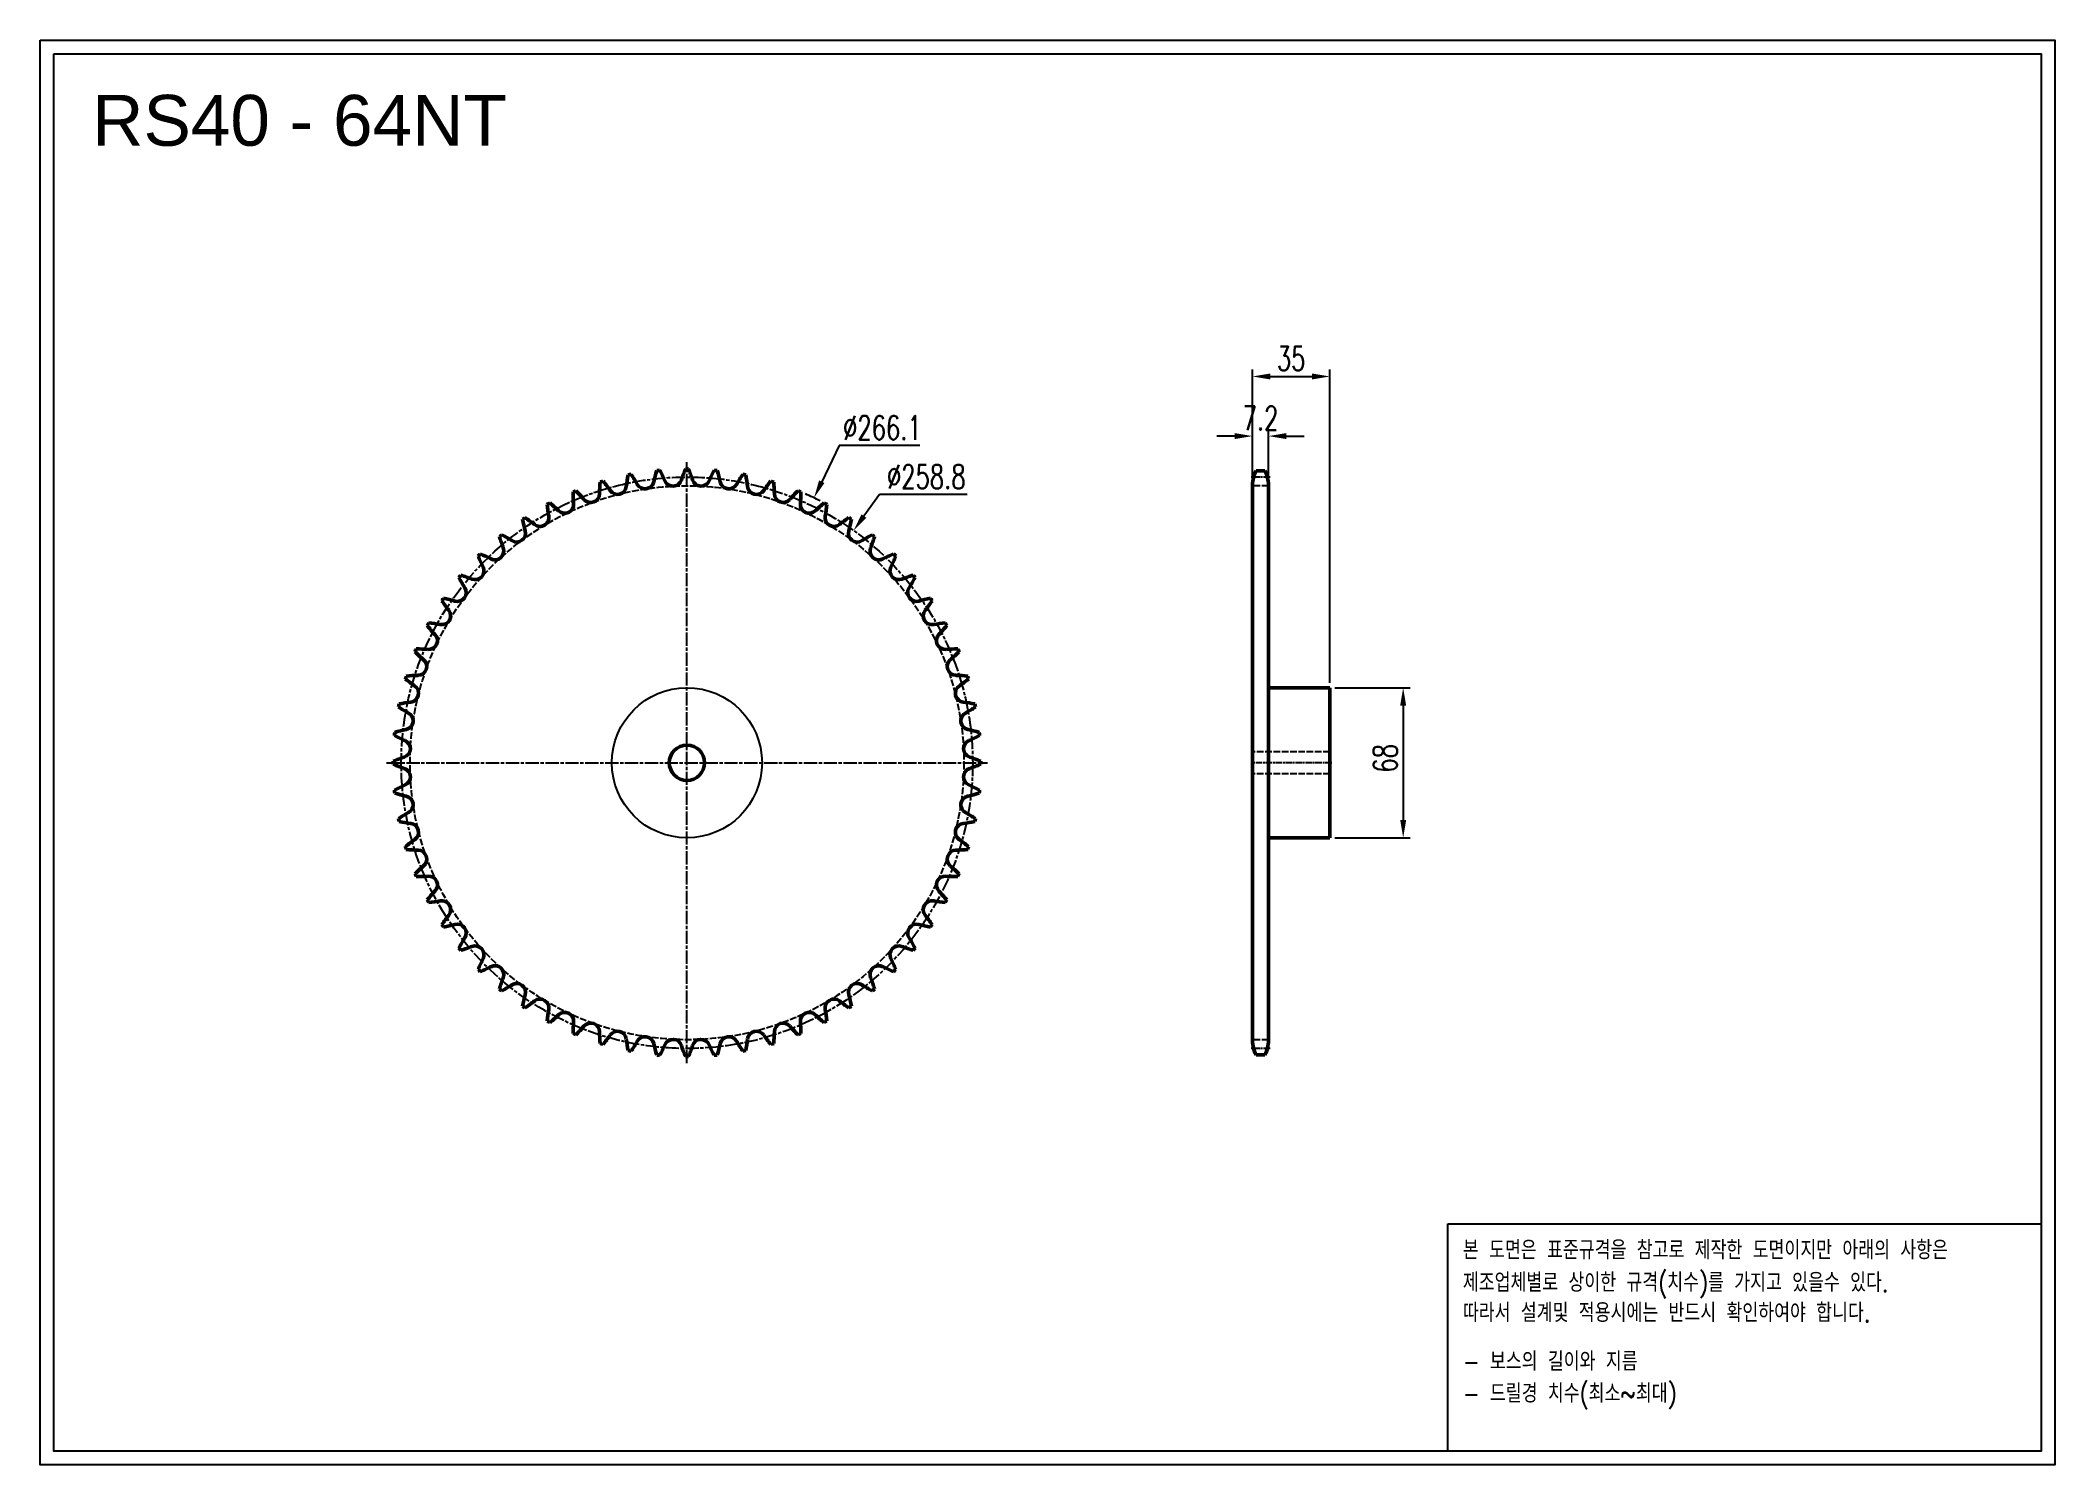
# Model space of a CAD drawing. Header units: millimetres. Extents: x -17391 to -16479, y 3585 to 4231.
import ezdxf

# ---------------------------------------------------------------- set-up
doc = ezdxf.new("R2010")
doc.units = ezdxf.units.MM
for name, pattern in [('AM_ISO02W050', [7.5, 6, -1.5]), ('AM_ISO02W050x2', [3.75, 3, -0.75]), ('AM_ISO08W050', [18, 12, -1.5, 3, -1.5]), ('AM_ISO08W050x2', [9, 6, -0.75, 1.5, -0.75])]:
    doc.linetypes.add(name, pattern=pattern)
for name, color, linetype, lineweight in [('AM_0N', 7, 'Continuous', 50), ('AM_3N', 6, 'AM_ISO02W050', 25), ('AM_7', 4, 'AM_ISO08W050', 25), ('AM_7N', 4, 'AM_ISO08W050', 25)]:
    doc.layers.add(name, color=color, linetype=linetype, lineweight=lineweight)
doc.layers.add('S-DIM', color=7, linetype='Continuous')
doc.styles.add('HAN', font='ROMANS.shx', dxfattribs={"width": 0.7, "bigfont": 'whgtxt.shx'})
doc.styles.add('HSG', font='SIMPLEX.shx', dxfattribs={"width": 0.7, "bigfont": 'HSG.shx'})
doc.styles.get("Standard").update_dxf_attribs({"font": 'arial.ttf'})
doc.dimstyles.new('APP23', dxfattribs={"dimscale": 4.5, "dimtxt": 2.4, "dimasz": 1.8, "dimexe": 0.7, "dimexo": 0.5, "dimgap": 0.6, "dimtad": 1, "dimtoh": 1, "dimdec": 1, "dimrnd": 0.01, "dimzin": 9, "dimdsep": 46, "dimtxsty": 'HSG', "dimcen": 0, "dimclrd": 1, "dimclre": 1, "dimclrt": 256, "dimazin": 2, "dimtp": 1, "dimtm": 1, "dimtfac": 0.5, "dimtdec": 1, "dimtix": 1, "dimtofl": 0, "dimtmove": 0, "dimatfit": 3, "dimfxl": 0, "dimtvp": 1, "dimtolj": 2, "dimlwd": -1, "dimlwe": -1, "dimarcsym": 0})

# ---------------------------------------------------------------- blocks, each defined once
blk = doc.blocks.new('*D1')
at = {"layer": 'Defpoints', "color": 0, "transparency": 16777216}
for p in [(-17040.86, 4023.34), (-17155.96, 3783.38)]:
    blk.add_point(p, dxfattribs=at)
at = {"layer": 'S-DIM', "color": 1, "transparency": 16777216}
for p, q in [((-17029.51, 4046.99), (-17037.36, 4030.64)), ((-16992.97, 4046.99), (-17029.51, 4046.99))]:
    blk.add_line(p, q, dxfattribs=at)
blk.add_arc((-17098.41, 3903.36), 133.07, 63.01793, 66.23872, dxfattribs=at)
blk.add_solid([(-17038.57, 4031.22), (-17036.14, 4030.06), (-17040.86, 4023.34)], dxfattribs=at)
at = {"layer": 'S-DIM', "transparency": 16777216, "insert": (-17009.89, 4055.09), "char_height": 10.8, "attachment_point": 5, "style": 'HSG'}
blk.add_mtext('\\A2;∅266.1', dxfattribs=at)
blk = doc.blocks.new('*D2')
at = {"layer": 'Defpoints', "color": 0, "transparency": 16777216}
for p in [(-17022.97, 4008.51), (-17173.85, 3798.21)]:
    blk.add_point(p, dxfattribs=at)
at = {"layer": 'S-DIM', "color": 1, "transparency": 16777216}
for p, q in [((-17011.27, 4024.82), (-17018.25, 4015.09)), ((-16971.49, 4024.82), (-17011.27, 4024.82))]:
    blk.add_line(p, q, dxfattribs=at)
blk.add_solid([(-17019.35, 4015.88), (-17017.16, 4014.31), (-17022.97, 4008.51)], dxfattribs=at)
at = {"layer": 'S-DIM', "transparency": 16777216, "insert": (-16990.03, 4032.92), "char_height": 10.8, "attachment_point": 5, "style": 'HSG'}
blk.add_mtext('\\A2;∅258.8', dxfattribs=at)
blk = doc.blocks.new('*D3')
at = {"layer": 'Defpoints', "color": 0, "transparency": 16777216}
for p in [(-16835.05, 4051.32), (-16842.25, 4028.8), (-16835.05, 4028.8)]:
    blk.add_point(p, dxfattribs=at)
at = {"layer": 'S-DIM', "color": 1, "transparency": 16777216}
for p, q in [((-16850.35, 4051.32), (-16858.45, 4051.32)), ((-16842.25, 4031.05), (-16842.25, 4054.47)), ((-16835.05, 4031.05), (-16835.05, 4054.47)), ((-16826.95, 4051.32), (-16818.85, 4051.32))]:
    blk.add_line(p, q, dxfattribs=at)
for points in [[(-16850.35, 4052.67), (-16850.35, 4049.97), (-16842.25, 4051.32)], [(-16826.95, 4052.67), (-16826.95, 4049.97), (-16835.05, 4051.32)]]:
    blk.add_solid(points, dxfattribs=at)
at = {"layer": 'S-DIM', "transparency": 16777216, "insert": (-16838.65, 4059.42), "char_height": 10.8, "attachment_point": 5, "style": 'HSG'}
blk.add_mtext('\\A2;7.2', dxfattribs=at)
blk = doc.blocks.new('*D4')
at = {"layer": 'Defpoints', "color": 0, "transparency": 16777216}
for p in [(-16807.25, 4078.32), (-16842.25, 4028.8), (-16807.25, 3937.36)]:
    blk.add_point(p, dxfattribs=at)
at = {"layer": 'S-DIM', "color": 1, "transparency": 16777216}
for p, q in [((-16842.25, 4031.05), (-16842.25, 4081.47)), ((-16807.25, 3939.61), (-16807.25, 4081.47)), ((-16834.15, 4078.32), (-16815.35, 4078.32))]:
    blk.add_line(p, q, dxfattribs=at)
for points in [[(-16834.15, 4079.67), (-16834.15, 4076.97), (-16842.25, 4078.32)], [(-16815.35, 4079.67), (-16815.35, 4076.97), (-16807.25, 4078.32)]]:
    blk.add_solid(points, dxfattribs=at)
at = {"layer": 'S-DIM', "transparency": 16777216, "insert": (-16824.75, 4086.42), "char_height": 10.8, "attachment_point": 5, "style": 'HSG'}
blk.add_mtext('\\A2;35', dxfattribs=at)
blk = doc.blocks.new('*D5')
at = {"layer": 'Defpoints', "color": 0, "transparency": 16777216}
for p in [(-16807.25, 3937.36), (-16807.25, 3869.36), (-16774.02, 3869.36)]:
    blk.add_point(p, dxfattribs=at)
at = {"layer": 'S-DIM', "color": 1, "transparency": 16777216}
for p, q in [((-16805, 3937.36), (-16770.87, 3937.36)), ((-16774.02, 3929.26), (-16774.02, 3877.46)), ((-16805, 3869.36), (-16770.87, 3869.36))]:
    blk.add_line(p, q, dxfattribs=at)
for points in [[(-16775.37, 3929.26), (-16772.67, 3929.26), (-16774.02, 3937.36)], [(-16775.37, 3877.46), (-16772.67, 3877.46), (-16774.02, 3869.36)]]:
    blk.add_solid(points, dxfattribs=at)
at = {"layer": 'S-DIM', "transparency": 16777216, "insert": (-16782.12, 3905.38), "char_height": 10.8, "attachment_point": 5, "rotation": 90, "style": 'HSG'}
blk.add_mtext('\\A2;68', dxfattribs=at)
blk = doc.blocks.new('notice1')
at = {"color": 4}
blk.add_lwpolyline([(-22142.12, 1735.9), (-22053.8, 1735.9), (-22053.8, 1702.07), (-22142.12, 1702.07)], close=True, dxfattribs=at)
at = {"color": 4, "style": 'HAN', "width": 0.8}
for s, p in [('본 도면은 표준규격을 참고로 제작한 도면이지만 아래의 사항은', (-22139.9, 1730.62)), ('제조업체별로 상이한 규격(치수)를 가지고 있을수 있다.', (-22139.9, 1725.78)), ('따라서 설계및 적용시에는 반드시 확인하여야 합니다.', (-22139.9, 1721.28)), ('- 보스의 길이와 지름', (-22139.9, 1714.03)), ('- 드릴경 치수(최소~최대)', (-22139.9, 1709.27))]:
    blk.add_text(s, height=2.7949, dxfattribs=at).set_placement(p)

msp = doc.modelspace()

# ---------------------------------------------------------------- linework, layer by layer
for points in [[(-17391.31, 4230.57), (-16478.91, 4230.57), (-16478.91, 3585.44), (-17391.31, 3585.44)], [(-17385.17, 4224.43), (-16485.06, 4224.43), (-16485.06, 3591.59), (-17385.17, 3591.59)]]:
    msp.add_lwpolyline(points, close=True)
at = {"color": 3}
msp.add_circle((-17098.41, 3903.36), 34, dxfattribs=at)
at = {"layer": 'AM_0N'}
for p, q in [((-16840.64, 4035.58), (-16836.66, 4035.58)), ((-16842.25, 4029.18), (-16842.25, 3777.54)), ((-16835.05, 4029.18), (-16835.05, 3777.54)), ((-16835.05, 3937.36), (-16807.25, 3937.36)), ((-16807.25, 3937.36), (-16807.25, 3869.36)), ((-16835.05, 3869.36), (-16807.25, 3869.36)), ((-16840.64, 3771.14), (-16836.66, 3771.14))]:
    msp.add_line(p, q, dxfattribs=at)
msp.add_circle((-17098.41, 3903.36), 8, dxfattribs=at)
for centre, radius, start, end in [((-17063.34, 4021.19), 62.96, 168.50431, 173.35938), ((-17098.41, 3903.36), 133.07, 100.95752, 101.54248), ((-17175.91, 3998.79), 62.96, 29.14062, 33.99569), ((-17051.96, 4017.18), 62.96, 162.87931, 167.73438), ((-17098.41, 3903.36), 133.07, 95.33252, 95.91748), ((-17166.18, 4005.93), 62.96, 23.51562, 28.37069), ((-17041.02, 4012.08), 62.96, 157.25431, 162.10938), ((-17098.41, 3903.36), 133.07, 89.70752, 90.29248), ((-17155.8, 4012.08), 62.96, 17.89062, 22.74569), ((-17030.64, 4005.93), 62.96, 151.62931, 156.48438), ((-17098.41, 3903.36), 133.07, 84.08252, 84.66748), ((-17144.87, 4017.18), 62.96, 12.26562, 17.12069), ((-17020.91, 3998.79), 62.96, 146.00431, 150.85938), ((-17098.41, 3903.36), 133.07, 78.45752, 79.04248), ((-17133.49, 4021.19), 62.96, 6.64062, 11.49569), ((-16828.75, 4029.18), 13.5, 151.70092, 180), ((-16848.55, 4029.18), 13.5, 0, 28.29908), ((-17098.41, 3903.36), 133.07, 112.20752, 112.79248), ((-17087, 4025.76), 62.96, 179.75431, 184.60938), ((-17193.04, 3981.84), 62.96, 40.39062, 45.24569), ((-17142.02, 4025.24), 4.01, 220.39062, 358.98438), ((-17075.05, 4024.06), 62.96, 174.12931, 178.98438), ((-17098.41, 3903.36), 133.07, 106.58252, 107.16748), ((-17184.89, 3990.74), 62.96, 34.76562, 39.62069), ((-17129.87, 4028.93), 4.01, 214.76562, 353.35938), ((-17117.41, 4031.41), 4.01, 209.14062, 347.73437), ((-17104.76, 4032.66), 4.01, 203.51562, 342.10937), ((-17092.06, 4032.66), 4.01, 197.89063, 336.48438), ((-17079.42, 4031.41), 4.01, 192.26562, 330.85937), ((-17066.96, 4028.93), 4.01, 186.64062, 325.23438), ((-17011.93, 3990.74), 62.96, 140.37931, 145.23438), ((-17098.41, 3903.36), 133.07, 72.83252, 73.41748), ((-17121.77, 4024.06), 62.96, 1.01562, 5.87069), ((-17054.8, 4025.24), 4.01, 181.01562, 319.60937), ((-17003.79, 3981.84), 62.96, 134.75431, 139.60938), ((-17098.41, 3903.36), 133.07, 67.20752, 67.79248), ((-17109.82, 4025.76), 62.96, 355.39062, 0.24569), ((-17164.96, 4014.39), 4.01, 231.64063, 10.23437), ((-17098.41, 3903.36), 133.07, 117.83252, 118.41748), ((-17099.05, 4026.29), 62.96, 185.37931, 190.23438), ((-17200.27, 3972.19), 62.96, 46.01562, 50.87069), ((-17153.76, 4020.38), 4.01, 226.01562, 4.60937), ((-17043.06, 4020.38), 4.01, 175.39063, 313.98438), ((-16996.55, 3972.19), 62.96, 129.12931, 133.98437), ((-17098.41, 3903.36), 133.07, 61.58252, 62.16748), ((-17031.86, 4014.39), 4.01, 169.76563, 308.35938), ((-17097.77, 4026.29), 62.96, 349.76562, 354.62069), ((-17098.41, 3903.36), 133.07, 129.08252, 129.66748), ((-17123.02, 4023.81), 62.96, 196.62931, 201.48438), ((-17211.74, 3950.99), 62.96, 57.26562, 62.12069), ((-17175.53, 4007.34), 4.01, 237.26562, 15.85937), ((-17098.41, 3903.36), 133.07, 123.45752, 124.04248), ((-17111.1, 4025.64), 62.96, 191.00431, 195.85938), ((-17206.53, 3961.87), 62.96, 51.64062, 56.49569), ((-16990.29, 3961.87), 62.96, 123.50431, 128.35937), ((-17021.3, 4007.34), 4.01, 164.14063, 302.73438), ((-17085.72, 4025.64), 62.96, 344.14062, 348.99569), ((-17098.41, 3903.36), 133.07, 55.95752, 56.54248), ((-16985.08, 3950.99), 62.96, 117.87931, 122.73438), ((-17073.8, 4023.81), 62.96, 338.51562, 343.37069), ((-17098.41, 3903.36), 133.07, 50.33252, 50.91748), ((-17098.41, 3903.36), 133.07, 134.70752, 135.29248), ((-17134.71, 4020.82), 62.96, 202.25431, 207.10938), ((-17215.87, 3939.66), 62.96, 62.89062, 67.74569), ((-17185.35, 3999.28), 4.01, 242.89062, 21.48437), ((-17011.48, 3999.28), 4.01, 158.51563, 297.10937), ((-16980.95, 3939.66), 62.96, 112.25431, 117.10938), ((-17062.11, 4020.82), 62.96, 332.89062, 337.74569), ((-17098.41, 3903.36), 133.07, 44.70752, 45.29248), ((-17098.41, 3903.36), 133.07, 140.33252, 140.91748), ((-17146.05, 4016.69), 62.96, 207.87931, 212.73438), ((-17218.86, 3927.97), 62.96, 68.51562, 73.37069), ((-17194.33, 3990.29), 4.01, 248.51562, 27.10938), ((-17002.49, 3990.29), 4.01, 152.89062, 291.48437), ((-16977.96, 3927.97), 62.96, 106.62931, 111.48438), ((-17050.77, 4016.69), 62.96, 327.26562, 332.12069), ((-17098.41, 3903.36), 133.07, 39.08252, 39.66748), ((-17202.39, 3980.47), 4.01, 254.14062, 32.73437), ((-16994.43, 3980.47), 4.01, 147.26563, 285.85938), ((-17209.45, 3969.91), 4.01, 259.76562, 38.35938), ((-17098.41, 3903.36), 133.07, 145.95752, 146.54248), ((-17156.93, 4011.48), 62.96, 213.50431, 218.35938), ((-17220.69, 3916.04), 62.96, 74.14062, 78.99569), ((-16976.13, 3916.04), 62.96, 101.00431, 105.85938), ((-16987.38, 3969.91), 4.01, 141.64062, 280.23437), ((-17039.9, 4011.48), 62.96, 321.64062, 326.49569), ((-17098.41, 3903.36), 133.07, 33.45752, 34.04248), ((-17098.41, 3903.36), 133.07, 151.58252, 152.16748), ((-17167.24, 4005.22), 62.96, 219.12931, 223.98438), ((-17215.43, 3958.71), 4.01, 265.39062, 43.98437), ((-17221.35, 3904), 62.96, 79.76562, 84.62069), ((-16975.47, 3904), 62.96, 95.37931, 100.23438), ((-16981.39, 3958.71), 4.01, 136.01562, 274.60937), ((-17029.58, 4005.22), 62.96, 316.01562, 320.87069), ((-17098.41, 3903.36), 133.07, 27.83252, 28.41748), ((-17098.41, 3903.36), 133.07, 157.20752, 157.79248), ((-17176.89, 3997.98), 62.96, 224.75431, 229.60938), ((-17220.82, 3891.94), 62.96, 85.39062, 90.24569), ((-16976, 3891.94), 62.96, 89.75431, 94.60938), ((-17019.93, 3997.98), 62.96, 310.39062, 315.24569), ((-17098.41, 3903.36), 133.07, 22.20752, 22.79248), ((-17098.41, 3903.36), 133.07, 162.83252, 163.41748), ((-17219.11, 3880), 62.96, 91.01562, 95.87069), ((-17220.3, 3946.97), 4.01, 271.01562, 49.60937), ((-16976.53, 3946.97), 4.01, 130.39063, 268.98438), ((-16977.71, 3880), 62.96, 84.12931, 88.98438), ((-17098.41, 3903.36), 133.07, 16.58252, 17.16748), ((-17185.79, 3989.84), 62.96, 230.37931, 235.23438), ((-17223.98, 3934.81), 4.01, 276.64062, 55.23438), ((-16972.84, 3934.81), 4.01, 124.76562, 263.35938), ((-17011.03, 3989.84), 62.96, 304.76562, 309.62069), ((-17098.41, 3903.36), 133.07, 168.45752, 169.04248), ((-17193.85, 3980.85), 62.96, 236.00431, 240.85938), ((-17216.24, 3868.28), 62.96, 96.64062, 101.49569), ((-17226.46, 3922.35), 4.01, 282.26562, 60.85937), ((-16970.36, 3922.35), 4.01, 119.14063, 257.73438), ((-16980.58, 3868.28), 62.96, 78.50431, 83.35938), ((-17002.97, 3980.85), 62.96, 299.14062, 303.99569), ((-17098.41, 3903.36), 133.07, 10.95752, 11.54248), ((-17098.41, 3903.36), 133.07, 174.08252, 174.66748), ((-17200.98, 3971.13), 62.96, 241.62931, 246.48438), ((-17212.23, 3856.9), 62.96, 102.26562, 107.12069), ((-16984.59, 3856.9), 62.96, 72.87931, 77.73438), ((-16995.84, 3971.13), 62.96, 293.51562, 298.37069), ((-17098.41, 3903.36), 133.07, 5.33252, 5.91748), ((-17207.13, 3845.97), 62.96, 107.89062, 112.74569), ((-17227.71, 3909.71), 4.01, 287.89063, 66.48437), ((-16969.11, 3909.71), 4.01, 113.51562, 252.10938), ((-16989.69, 3845.97), 62.96, 67.25431, 72.10938), ((-17098.41, 3903.36), 133.07, 179.70752, 180.29248), ((-17207.13, 3960.75), 62.96, 247.25431, 252.10938), ((-17227.71, 3897.01), 4.01, 293.51562, 72.10937), ((-16969.11, 3897.01), 4.01, 107.89063, 246.48438), ((-16989.69, 3960.75), 62.96, 287.89062, 292.74569), ((-17098.41, 3903.36), 133.07, 359.70752, 0.29248), ((-17200.98, 3835.59), 62.96, 113.51562, 118.37069), ((-17098.41, 3903.36), 133.07, 185.33252, 185.91748), ((-17212.23, 3949.81), 62.96, 252.87931, 257.73438), ((-17226.46, 3884.36), 4.01, 299.14063, 77.73438), ((-16970.36, 3884.36), 4.01, 102.26562, 240.85937), ((-16984.59, 3949.81), 62.96, 282.26562, 287.12069), ((-16995.84, 3835.59), 62.96, 61.62931, 66.48438), ((-17098.41, 3903.36), 133.07, 354.08252, 354.66748), ((-17193.85, 3825.86), 62.96, 119.14062, 123.99569), ((-17098.41, 3903.36), 133.07, 190.95752, 191.54248), ((-17002.97, 3825.86), 62.96, 56.00431, 60.85937), ((-17098.41, 3903.36), 133.07, 348.45752, 349.04248), ((-17216.24, 3938.43), 62.96, 258.50431, 263.35938), ((-17185.79, 3816.88), 62.96, 124.76562, 129.62069), ((-17223.98, 3871.9), 4.01, 304.76562, 83.35937), ((-16972.84, 3871.9), 4.01, 96.64063, 235.23438), ((-17011.03, 3816.88), 62.96, 50.37931, 55.23437), ((-16980.58, 3938.43), 62.96, 276.64062, 281.49569), ((-17098.41, 3903.36), 133.07, 196.58252, 197.16748), ((-17219.11, 3926.72), 62.96, 264.12931, 268.98437), ((-17220.3, 3859.75), 4.01, 310.39062, 88.98438), ((-16976.53, 3859.75), 4.01, 91.01562, 229.60937), ((-16977.71, 3926.72), 62.96, 271.01562, 275.87069), ((-17098.41, 3903.36), 133.07, 342.83252, 343.41748), ((-17176.89, 3808.73), 62.96, 130.39062, 135.24569), ((-17098.41, 3903.36), 133.07, 202.20752, 202.79248), ((-17220.82, 3914.77), 62.96, 269.75431, 274.60937), ((-17215.43, 3848.01), 4.01, 316.01562, 94.60937), ((-16981.39, 3848.01), 4.01, 85.39063, 223.98438), ((-16976, 3914.77), 62.96, 265.39062, 270.24569), ((-17019.93, 3808.73), 62.96, 44.75431, 49.60937), ((-17098.41, 3903.36), 133.07, 337.20752, 337.79248), ((-17167.24, 3801.5), 62.96, 136.01562, 140.87069), ((-17098.41, 3903.36), 133.07, 207.83252, 208.41748), ((-17029.58, 3801.5), 62.96, 39.12931, 43.98437), ((-17098.41, 3903.36), 133.07, 331.58252, 332.16748), ((-17221.35, 3902.72), 62.96, 275.37931, 280.23438), ((-17209.45, 3836.81), 4.01, 321.64062, 100.23438), ((-17156.93, 3795.24), 62.96, 141.64062, 146.49569), ((-16987.38, 3836.81), 4.01, 79.76563, 218.35937), ((-17039.9, 3795.24), 62.96, 33.50431, 38.35938), ((-16975.47, 3902.72), 62.96, 259.76562, 264.62069), ((-17098.41, 3903.36), 133.07, 213.45752, 214.04248), ((-17220.69, 3890.67), 62.96, 281.00431, 285.85938), ((-17202.39, 3826.24), 4.01, 327.26562, 105.85938), ((-17146.05, 3790.02), 62.96, 147.26562, 152.12069), ((-16994.43, 3826.24), 4.01, 74.14063, 212.73438), ((-17050.77, 3790.02), 62.96, 27.87931, 32.73437), ((-16976.13, 3890.67), 62.96, 254.14062, 258.99569), ((-17098.41, 3903.36), 133.07, 325.95752, 326.54248), ((-17098.41, 3903.36), 133.07, 219.08252, 219.66748), ((-17218.86, 3878.75), 62.96, 286.62931, 291.48438), ((-17194.33, 3816.42), 4.01, 332.89062, 111.48438), ((-17134.71, 3785.9), 62.96, 152.89062, 157.74569), ((-17002.49, 3816.42), 4.01, 68.51562, 207.10937), ((-17062.11, 3785.9), 62.96, 22.25431, 27.10937), ((-16977.96, 3878.75), 62.96, 248.51562, 253.37069), ((-17098.41, 3903.36), 133.07, 320.33252, 320.91748), ((-17098.41, 3903.36), 133.07, 224.70752, 225.29248), ((-17215.87, 3867.06), 62.96, 292.25431, 297.10938), ((-17185.35, 3807.44), 4.01, 338.51562, 117.10937), ((-17123.02, 3782.91), 62.96, 158.51562, 163.37069), ((-17011.48, 3807.44), 4.01, 62.89063, 201.48437), ((-17073.8, 3782.91), 62.96, 16.62931, 21.48438), ((-16980.95, 3867.06), 62.96, 242.89062, 247.74569), ((-17098.41, 3903.36), 133.07, 314.70752, 315.29248), ((-17098.41, 3903.36), 133.07, 230.33252, 230.91748), ((-17211.74, 3855.72), 62.96, 297.87931, 302.73438), ((-17175.53, 3799.38), 4.01, 344.14063, 122.73438), ((-17111.1, 3781.08), 62.96, 164.14062, 168.99569), ((-17164.96, 3792.32), 4.01, 349.76562, 128.35937), ((-17031.86, 3792.32), 4.01, 51.64062, 190.23437), ((-17021.3, 3799.38), 4.01, 57.26563, 195.85938), ((-17085.72, 3781.08), 62.96, 11.00431, 15.85937), ((-16985.08, 3855.72), 62.96, 237.26562, 242.12069), ((-17098.41, 3903.36), 133.07, 309.08252, 309.66748), ((-17098.41, 3903.36), 133.07, 235.95752, 236.54248), ((-17206.53, 3844.84), 62.96, 303.50431, 308.35938), ((-17099.05, 3780.42), 62.96, 169.76562, 174.62069), ((-17200.27, 3834.53), 62.96, 309.12931, 313.98437), ((-17153.76, 3786.33), 4.01, 355.39063, 133.98437), ((-17043.06, 3786.33), 4.01, 46.01563, 184.60937), ((-16996.55, 3834.53), 62.96, 226.01562, 230.87069), ((-17097.77, 3780.42), 62.96, 5.37931, 10.23437), ((-16990.29, 3844.84), 62.96, 231.64062, 236.49569), ((-17098.41, 3903.36), 133.07, 303.45752, 304.04248), ((-17098.41, 3903.36), 133.07, 241.58252, 242.16748), ((-17087, 3780.95), 62.96, 175.39062, 180.24569), ((-17098.41, 3903.36), 133.07, 247.20752, 247.79248), ((-17193.04, 3824.87), 62.96, 314.75431, 319.60937), ((-17142.02, 3781.47), 4.01, 1.01562, 139.60937), ((-17075.05, 3782.66), 62.96, 181.01562, 185.87069), ((-17184.89, 3815.98), 62.96, 320.37931, 325.23438), ((-17129.87, 3777.79), 4.01, 6.64063, 145.23437), ((-17063.34, 3785.53), 62.96, 186.64062, 191.49569), ((-17117.41, 3775.31), 4.01, 12.26562, 150.85937), ((-17104.76, 3774.06), 4.01, 17.89063, 156.48438), ((-17092.06, 3774.06), 4.01, 23.51562, 162.10937), ((-17079.42, 3775.31), 4.01, 29.14062, 167.73438), ((-17133.49, 3785.53), 62.96, 348.50431, 353.35938), ((-17066.96, 3777.79), 4.01, 34.76562, 173.35938), ((-17011.93, 3815.98), 62.96, 214.76562, 219.62069), ((-17121.77, 3782.66), 62.96, 354.12931, 358.98438), ((-17054.8, 3781.47), 4.01, 40.39063, 178.98438), ((-17003.79, 3824.87), 62.96, 220.39062, 225.24569), ((-17098.41, 3903.36), 133.07, 292.20752, 292.79248), ((-17109.82, 3780.95), 62.96, 359.75431, 4.60938), ((-17098.41, 3903.36), 133.07, 297.83252, 298.41748), ((-16828.75, 3777.54), 13.5, 180, 208.29908), ((-16848.55, 3777.54), 13.5, 331.70092, 0), ((-17098.41, 3903.36), 133.07, 252.83252, 253.41748), ((-17098.41, 3903.36), 133.07, 258.45752, 259.04248), ((-17175.91, 3807.92), 62.96, 326.00431, 330.85938), ((-17051.96, 3789.54), 62.96, 192.26562, 197.12069), ((-17098.41, 3903.36), 133.07, 264.08252, 264.66748), ((-17166.18, 3800.79), 62.96, 331.62931, 336.48438), ((-17041.02, 3794.64), 62.96, 197.89062, 202.74569), ((-17098.41, 3903.36), 133.07, 269.70752, 270.29248), ((-17155.8, 3794.64), 62.96, 337.25431, 342.10937), ((-17030.64, 3800.79), 62.96, 203.51562, 208.37069), ((-17098.41, 3903.36), 133.07, 275.33252, 275.91748), ((-17144.87, 3789.54), 62.96, 342.87931, 347.73438), ((-17020.91, 3807.92), 62.96, 209.14062, 213.99569), ((-17098.41, 3903.36), 133.07, 280.95752, 281.54248), ((-17098.41, 3903.36), 133.07, 286.58252, 287.16748)]:
    msp.add_arc(centre, radius, start, end, dxfattribs=at)
at = {"layer": 'AM_3N', "linetype": 'AM_ISO02W050x2'}
for p, q in [((-16835.05, 4028.8), (-16842.25, 4028.8)), ((-16835.05, 3777.92), (-16842.25, 3777.92))]:
    msp.add_line(p, q, dxfattribs=at)
at = {"layer": 'AM_3N', "color": 2, "linetype": 'AM_ISO02W050x2'}
for p, q in [((-16807.25, 3908.36), (-16842.25, 3908.36)), ((-16807.25, 3898.36), (-16842.25, 3898.36))]:
    msp.add_line(p, q, dxfattribs=at)
at = {"layer": 'AM_3N', "linetype": 'AM_ISO02W050x2'}
msp.add_circle((-17098.41, 3903.36), 125.44, dxfattribs=at)
at = {"layer": 'AM_7', "linetype": 'AM_ISO08W050x2'}
msp.add_circle((-17098.41, 3903.36), 129.41, dxfattribs=at)
at = {"layer": 'AM_7N', "linetype": 'AM_ISO08W050x2'}
for p, q in [((-17098.41, 3767.29), (-17098.41, 4039.43)), ((-17234.48, 3903.36), (-16962.34, 3903.36))]:
    msp.add_line(p, q, dxfattribs=at)
at = {"layer": 'AM_7N', "linetype": 'AM_ISO08W050x2', "ltscale": 0.5}
for p, q in [((-16834.29, 4032.77), (-16843.02, 4032.77)), ((-16806.31, 3903.36), (-16843.02, 3903.36)), ((-16834.29, 3773.95), (-16843.02, 3773.95))]:
    msp.add_line(p, q, dxfattribs=at)

# ---------------------------------------------------------------- block references
at = {"xscale": 3.042, "yscale": 3.042, "zscale": 3.042}
msp.add_blockref('notice1', (50602.59, -1586.1), dxfattribs=at)

# ---------------------------------------------------------------- texts
msp.add_text('RS40 - 64NT', height=23.0404).set_placement((-17367.82, 4182.8))

# ---------------------------------------------------------------- dimensions: what is measured, and where the dimension line sits
at = {"layer": 'S-DIM'}
dim = msp.add_linear_dim(base=(-16807.25, 4078.32), p1=(-16842.25, 4028.8), p2=(-16807.25, 3937.36), dimstyle='APP23', dxfattribs=at)
dim.commit()
dim.dimension.update_dxf_attribs({"geometry": '*D4', "text_midpoint": (-16824.75, 4086.42)})
at = {"layer": 'S-DIM', "color": 3}
for p1, p2, picture, middle in [((-17155.96, 3783.38), (-17040.86, 4023.34), '*D1', (-17009.89, 4046.99)), ((-17173.85, 3798.21), (-17022.97, 4008.51), '*D2', (-16990.03, 4024.82))]:
    dim = msp.add_diameter_dim_2p(p1=p1, p2=p2, dimstyle='APP23', dxfattribs=at)
    dim.commit()
    dim.dimension.update_dxf_attribs({"geometry": picture, "text_midpoint": middle, "dimtype": 131})
at = {"layer": 'S-DIM'}
dim = msp.add_linear_dim(base=(-16835.05, 4051.32), p1=(-16842.25, 4028.8), p2=(-16835.05, 4028.8), dimstyle='APP23', dxfattribs=at)
dim.commit()
dim.dimension.update_dxf_attribs({"geometry": '*D3', "text_midpoint": (-16838.65, 4051.32), "dimtype": 128})
dim = msp.add_linear_dim(base=(-16774.02, 3869.36), p1=(-16807.25, 3937.36), p2=(-16807.25, 3869.36), angle=90, dimstyle='APP23', dxfattribs=at)
dim.commit()
dim.dimension.update_dxf_attribs({"geometry": '*D5', "text_midpoint": (-16774.02, 3905.38), "dimtype": 128})

doc.saveas('drawing.dxf')
